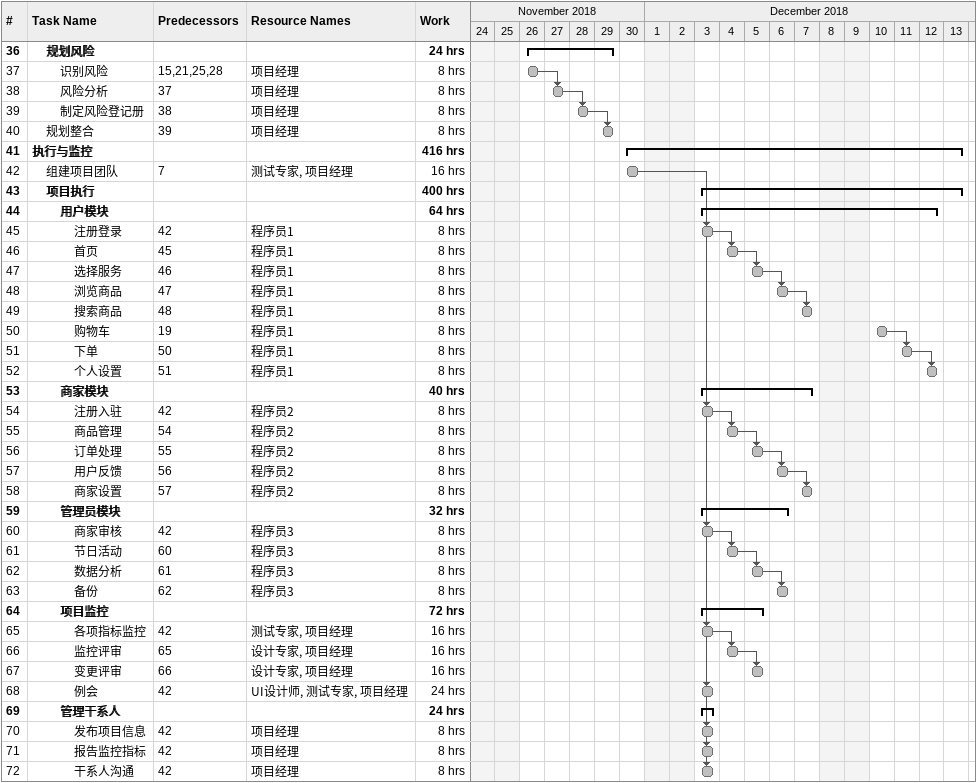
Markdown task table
| ID | Level | Task | Start | Finish | Predecessors | Resources | Work (h) |
|---|---|---|---|---|---|---|---|
| 36 | 2 | **规划风险** | 2018-11-26 | 2018-11-29 |  |  | 24 |
| 37 | 3 | 识别风险 | 2018-11-26 | 2018-11-26 | 15, 21, 25, 28 | 项目经理 | 8 |
| 38 | 3 | 风险分析 | 2018-11-27 | 2018-11-27 | 37 | 项目经理 | 8 |
| 39 | 3 | 制定风险登记册 | 2018-11-28 | 2018-11-28 | 38 | 项目经理 | 8 |
| 40 | 2 | 规划整合 | 2018-11-29 | 2018-11-29 | 39 | 项目经理 | 8 |
| 41 | 1 | **执行与监控** | 2018-11-30 | 2018-12-13 |  |  | 416 |
| 42 | 2 | 组建项目团队 | 2018-11-30 | 2018-11-30 | 7 | 测试专家, 项目经理 | 16 |
| 43 | 2 | **项目执行** | 2018-12-03 | 2018-12-13 |  |  | 400 |
| 44 | 3 | **用户模块** | 2018-12-03 | 2018-12-12 |  |  | 64 |
| 45 | 4 | 注册登录 | 2018-12-03 | 2018-12-03 | 42 | 程序员1 | 8 |
| 46 | 4 | 首页 | 2018-12-04 | 2018-12-04 | 45 | 程序员1 | 8 |
| 47 | 4 | 选择服务 | 2018-12-05 | 2018-12-05 | 46 | 程序员1 | 8 |
| 48 | 4 | 浏览商品 | 2018-12-06 | 2018-12-06 | 47 | 程序员1 | 8 |
| 49 | 4 | 搜索商品 | 2018-12-07 | 2018-12-07 | 48 | 程序员1 | 8 |
| 50 | 4 | 购物车 | 2018-12-10 | 2018-12-10 | 19 | 程序员1 | 8 |
| 51 | 4 | 下单 | 2018-12-11 | 2018-12-11 | 50 | 程序员1 | 8 |
| 52 | 4 | 个人设置 | 2018-12-12 | 2018-12-12 | 51 | 程序员1 | 8 |
| 53 | 3 | **商家模块** | 2018-12-03 | 2018-12-07 |  |  | 40 |
| 54 | 4 | 注册入驻 | 2018-12-03 | 2018-12-03 | 42 | 程序员2 | 8 |
| 55 | 4 | 商品管理 | 2018-12-04 | 2018-12-04 | 54 | 程序员2 | 8 |
| 56 | 4 | 订单处理 | 2018-12-05 | 2018-12-05 | 55 | 程序员2 | 8 |
| 57 | 4 | 用户反馈 | 2018-12-06 | 2018-12-06 | 56 | 程序员2 | 8 |
| 58 | 4 | 商家设置 | 2018-12-07 | 2018-12-07 | 57 | 程序员2 | 8 |
| 59 | 3 | **管理员模块** | 2018-12-03 | 2018-12-06 |  |  | 32 |
| 60 | 4 | 商家审核 | 2018-12-03 | 2018-12-03 | 42 | 程序员3 | 8 |
| 61 | 4 | 节日活动 | 2018-12-04 | 2018-12-04 | 60 | 程序员3 | 8 |
| 62 | 4 | 数据分析 | 2018-12-05 | 2018-12-05 | 61 | 程序员3 | 8 |
| 63 | 4 | 备份 | 2018-12-06 | 2018-12-06 | 62 | 程序员3 | 8 |
| 64 | 3 | **项目监控** | 2018-12-03 | 2018-12-05 |  |  | 72 |
| 65 | 4 | 各项指标监控 | 2018-12-03 | 2018-12-03 | 42 | 测试专家, 项目经理 | 16 |
| 66 | 4 | 监控评审 | 2018-12-04 | 2018-12-04 | 65 | 设计专家, 项目经理 | 16 |
| 67 | 4 | 变更评审 | 2018-12-05 | 2018-12-05 | 66 | 设计专家, 项目经理 | 16 |
| 68 | 4 | 例会 | 2018-12-03 | 2018-12-03 | 42 | UI设计师, 测试专家, 项目经理 | 24 |
| 69 | 3 | **管理干系人** | 2018-12-03 | 2018-12-03 |  |  | 24 |
| 70 | 4 | 发布项目信息 | 2018-12-03 | 2018-12-03 | 42 | 项目经理 | 8 |
| 71 | 4 | 报告监控指标 | 2018-12-03 | 2018-12-03 | 42 | 项目经理 | 8 |
| 72 | 4 | 干系人沟通 | 2018-12-03 | 2018-12-03 | 42 | 项目经理 | 8 |
